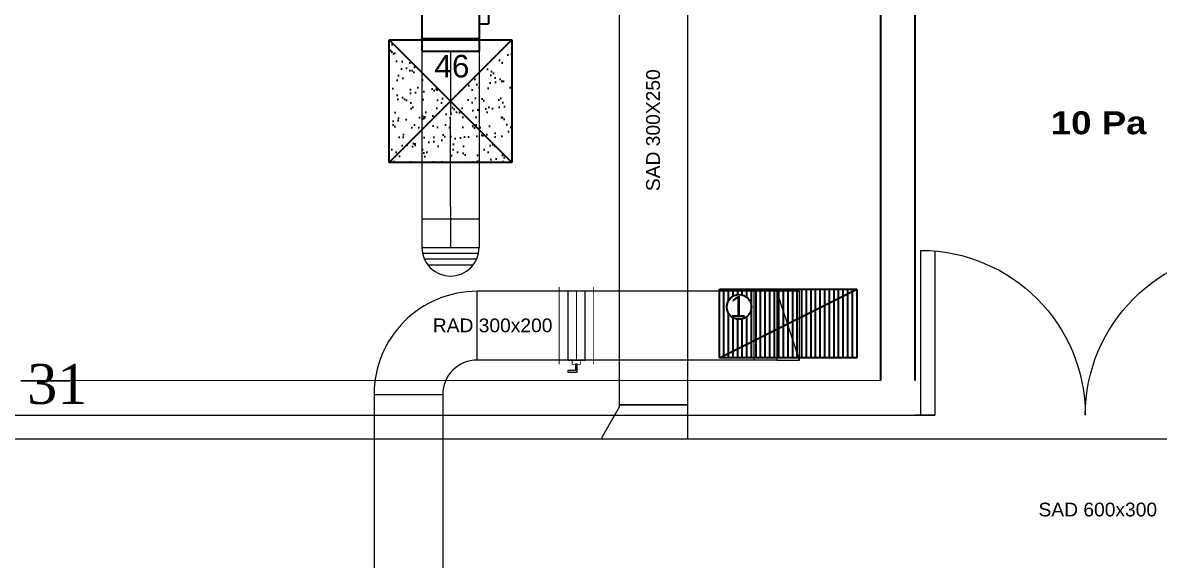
# Model space of a CAD drawing. Extents: x -57174 to 10055, y -18330 to 89882.
# Drawn here: x -37840 to -32882, y 69639 to 71982 of the extents above; entities that cross this region are included whole.
import ezdxf
from ezdxf.enums import TextEntityAlignment as Align

# ---------------------------------------------------------------- set-up
doc = ezdxf.new("R2010")
doc.units = 0
doc.header["$LTSCALE"] = 50
doc.header["$MEASUREMENT"] = 0
doc.layers.get('0').update_dxf_attribs({"color": 8, "linetype": 'CONTINUOUS'})
for name, color, linetype in [('CAV', 150, 'CONTINUOUS'), ('COLUMN', 8, 'CONTINUOUS'), ('DIFF SUPPLY', 1, 'CONTINUOUS'), ('duct return', 4, 'CONTINUOUS'), ('duct size', 7, 'CONTINUOUS'), ('RETURN GRILL-600x300', 2, 'CONTINUOUS'), ('SUPPLY', 6, 'CONTINUOUS'), ('TEXT', 8, 'CONTINUOUS'), ('WALL', 8, 'CONTINUOUS'), ('WINDOOW', 8, 'CONTINUOUS'), ('XREF-ARCH', 8, 'CONTINUOUS')]:
    doc.layers.add(name, color=color, linetype=linetype)
doc.layers.add('VCD', color=1, linetype='CONTINUOUS', lineweight=20)
doc.styles.add('ARIAL', font='arial.ttf')
doc.styles.add('H St Bt', font='ariblk.ttf', dxfattribs={"height": 50})
doc.styles.add('STYLE1', font='arial.ttf')
doc.styles.add('TECHNICBOLD', font='times.ttf', dxfattribs={"height": 10})

# ---------------------------------------------------------------- blocks, each defined once
blk = doc.blocks.new('RAG 600X300')
at = {"layer": 'RETURN GRILL-600x300'}
for p, q in [((0, 0), (600, 0)), ((0, -300), (0, 0)), ((0, -300), (600, 0)), ((20, -300), (20, 0)), ((40, -50.2), (40, 0)), ((60, -30.8), (60, 0)), ((80, -24.4), (80, 0)), ((100, -25.9), (100, 0)), ((120, -36), (120, 0)), ((140, -300), (140, 0)), ((160, -300), (160, 0)), ((180, -300), (180, 0)), ((200, -300), (200, 0)), ((220, -300), (220, 0)), ((240, -300), (240, 0)), ((260, -300), (260, 0)), ((280, -300), (280, 0)), ((300, -300), (300, 0)), ((320, -300), (320, 0)), ((340, -300), (340, 0)), ((360, -300), (360, 0)), ((380, -300), (380, 0)), ((400, -300), (400, 0)), ((420, -300), (420, 0)), ((440, -300), (440, 0)), ((460, -300), (460, 0)), ((480, -300), (480, 0)), ((500, -300), (500, 0)), ((520, -300), (520, 0)), ((540, -300), (540, 0)), ((560, -300), (560, 0)), ((580, -300), (580, 0)), ((600, 0), (600, -300)), ((40, -300), (40, -105.7)), ((60, -300), (60, -125)), ((80, -300), (80, -131.5)), ((100, -300), (100, -130)), ((120, -300), (120, -119.9)), ((600, -300), (0, -300))]:
    blk.add_line(p, q, dxfattribs=at)
blk.add_circle((86.2, -77.9, -0.3), 53.9, dxfattribs=at)
at = {"layer": 'RETURN GRILL-600x300', "color": 0, "style": 'STYLE1'}
blk.add_text('1', height=92, dxfattribs=at).set_placement((81.3, -122.5, -0.7), align=Align.CENTER)
blk = doc.blocks.new('12')
h = blk.add_hatch()
h.set_pattern_fill('AR-SAND', color=256, scale=43.045977, style=0)
h.set_pattern_definition([(37.5, (34246.76, 4040.09), (-2.71161, 82.942012), [0, -65.429885, 0, -73.17816, 0, -69.949713]), (7.5, (34246.76, 4040.09), (76.18177, 121.482035), [0, -35.2977, 0, -58.972988, 0, -22.599138]), (327.5, (34193.81, 4040.09), (134.05128, 0.2436), [0, -21.52299, 0, -77.48276, 0, -101.158046]), (317.5, (34193.81, 4040.09), (129.40166, 37.7804), [0, -10.761494, 0, -50.794253, 0, -58.11207])])
h.paths.add_polyline_path([(-36234.1, 134727.4), (-35966.6, 134994.9), (-36234.1, 135262.4)])
h.paths.add_polyline_path([(-35966.6, 134994.9), (-36234.1, 134727.4), (-35699.1, 134727.4)])
h.paths.add_polyline_path([(-35699.1, 135262.4), (-35966.6, 134994.9), (-35699.1, 134727.4)])
for p, q in [((-36234.1, 135262.4), (-35699.1, 135262.4)), ((-36234.1, 134727.4), (-36234.1, 135262.4)), ((-35699.1, 135262.4), (-36234.1, 134727.4)), ((-36234.1, 135262.4), (-35699.1, 134727.4)), ((-35699.1, 135262.4), (-35699.1, 134727.4)), ((-35699.1, 134727.4), (-36234.1, 134727.4))]:
    blk.add_line(p, q)
at = {"style": 'STYLE1'}
blk.add_text('46', height=98.39, dxfattribs=at).set_placement((-35960.6, 135099, 0), align=Align.CENTER)
blk = doc.blocks.new('CAV 250 DIA')
for p, q in [((0, 400), (0, 350)), ((0, 400), (250, 400)), ((250, 400), (250, 350)), ((0, 350), (250, 350)), ((0, 345), (0, 55)), ((0, 345), (250, 345)), ((250, 345), (250, 55)), ((250, 301.1), (290, 301.1)), ((290, 301.1), (290, 119.1)), ((250, 212.1), (297.4, 212.1)), ((250, 208.1), (297.4, 208.1)), ((290.8, 218.7), (292.2, 220.1)), ((290.8, 218.7), (297.4, 212.1)), ((297.4, 208.1), (290.8, 201.6)), ((290.8, 201.6), (292.2, 200.1)), ((292.2, 220.1), (302.2, 210.1)), ((302.2, 210.1), (292.2, 200.1)), ((250, 119.1), (290, 119.1)), ((0, 55), (250, 55)), ((0, 50), (0, 0)), ((0, 50), (250, 50)), ((0, 50), (250, 50)), ((250, 50), (250, 0)), ((0, 0), (250, 0))]:
    blk.add_line(p, q)
for centre, start, end in [((0.9, 347.5), 109.4366, 250.5634), ((249.1, 347.5), 289.4366, 70.5634), ((0.9, 52.5), 109.4366, 250.5634), ((249.1, 52.5), 289.4366, 70.5634)]:
    blk.add_arc(centre, 2.65, start, end)
blk = doc.blocks.new('*U17')
at = {"linetype": 'Continuous'}
for points in [[(-25, 20), (-25, 30), (-60, 30), (-60, 75), (-70, 75), (-70, 20), (-25, 20)], [(400, 75), (0, 75), (0, -25), (400, -25)]]:
    blk.add_lwpolyline(points, close=True, dxfattribs=at)
at = {"linetype": 'Continuous', "const_width": 5}
for points in [[(400, -75), (400, -75), (-25, -75), (0, -75), (0, 125), (-25, 125), (0, 125), (400, 125), (425, 125), (400, 125), (400, -75), (425, -75), (400, -75)], [(400, 25), (0, 25)]]:
    blk.add_lwpolyline(points, dxfattribs=at)
blk.add_lwpolyline([(0, 0), (0, 50), (-25, 50), (-25, 0)], close=True, dxfattribs=at)
blk = doc.blocks.new('b d')
at = {"layer": 'WINDOOW', "color": 0, "lineweight": 0}
for p, q in [((67237.44, 17555.04), (67233.94, 17555.04)), ((67234.94, 17526.29), (67234.94, 17555.04)), ((67237.44, 17526.39), (67237.44, 17555.04)), ((67289.94, 17526.39), (67289.94, 17555.04)), ((67289.94, 17555.04), (67293.44, 17555.04)), ((67292.44, 17526.29), (67292.44, 17555.04))]:
    blk.add_line(p, q, dxfattribs=at)
for centre, start, end in [((67234.94, 17555.04), 270, 0), ((67292.44, 17555.04), 180, 270)]:
    blk.add_arc(centre, 28.75, start, end, dxfattribs=at)
blk = doc.blocks.new('PLAN')
at = {"layer": 'WALL', "linetype": 'Continuous'}
for p, q in [((6450, 11856.7), (6450, 10075.9)), ((6300, 11794.2), (6300, 10075.9))]:
    blk.add_line(p, q, dxfattribs=at)
at = {"layer": 'WALL', "lineweight": 0}
for p, q in [((6300, 10075.9), (2550, 10075)), ((2550, 10075), (2764.5, 10075)), ((2520, 9925), (4300, 9925)), ((2764.5, 9925), (6537.5, 9925))]:
    blk.add_line(p, q, dxfattribs=at)
at = {"layer": 'WINDOOW', "lineweight": 0, "xscale": -25, "yscale": 25, "zscale": 25, "rotation": 180}
blk.add_blockref('b d', (-1674398.5, 448800.9), dxfattribs=at)
at = {"layer": 'COLUMN', "linetype": 'Continuous', "insert": (7252, 11199.4), "char_height": 100, "width": 3168.977, "attachment_point": 5, "style": 'H St Bt'}
blk.add_mtext('10 Pa', dxfattribs=at)
at = {"layer": 'TEXT', "lineweight": 0, "insert": (2578.1, 10148.4), "char_height": 174.02, "width": 128.479, "attachment_point": 1, "style": 'TECHNICBOLD'}
blk.add_mtext('31', dxfattribs=at)

msp = doc.modelspace()

# ---------------------------------------------------------------- linework, layer by layer
at = {"layer": 'duct return', "lineweight": 0}
for p, q in [((-34551, 70811.8, 6007.7), (-35857.5, 70811.6, 6007.7)), ((-35857.5, 70511.7), (-35857.5, 70811.4)), ((-34651, 70811.8), (-34651, 70511.8)), ((-34451, 70511.8), (-34551.1, 70811.8)), ((-34550.9, 70511.8, 6007.7), (-35857.5, 70511.6, 6007.7)), ((-36307.5, 70361.9), (-36307.5, 66647.4)), ((-36307.5, 70361.9), (-36007.5, 70361.9)), ((-36307.5, 70361.9), (-36007.5, 70361.9)), ((-36007.5, 70361.9), (-36007.5, 66647.4))]:
    msp.add_line(p, q, dxfattribs=at)
at = {"layer": 'duct return', "lineweight": 0, "elevation": 6007.7}
msp.add_lwpolyline([(-34451, 70511.8), (-34451, 70811.8), (-34551, 70811.8), (-34551, 70511.8)], close=True, dxfattribs=at)
at = {"layer": 'duct return', "lineweight": 0}
for major_axis in [(450, 0), (150, 0)]:
    msp.add_ellipse((-35857.5, 70361.9), major_axis=major_axis, ratio=0.998911, start_param=1.570796, end_param=3.141593, dxfattribs=at)
at = {"layer": 'SUPPLY', "lineweight": 0}
for p, q in [((-36098.7, 71858.8, 3500), (-36098.6, 71372.3, 3500)), ((-35848.7, 71858.8, 3500), (-35848.6, 71372.3, 3500)), ((-35973.7, 71180.3), (-35973.7, 71568.8)), ((-36098.6, 71372.3, 3500), (-36098.6, 71002.3, 3500)), ((-35848.6, 71372.3, 3500), (-35848.6, 71002.3, 3500)), ((-35973.7, 71180.3), (-35973.6, 71002.3)), ((-36098.6, 71127.3), (-35848.6, 71127.3)), ((-36098.6, 71002.3), (-35848.6, 71002.3)), ((-36096.1, 70977.3), (-35851.2, 70977.3)), ((-36088.2, 70952.3), (-35859.1, 70952.3)), ((-36073.6, 70927.3), (-35873.7, 70927.3)), ((-32292.3, 70166.7, 3350), (-42420.6, 70166.7, 3350))]:
    msp.add_line(p, q, dxfattribs=at)
at = {"layer": 'SUPPLY', "lineweight": 0, "flags": 128}
for points, elevation in [([(-35237.8, 72558.9), (-35237.8, 70316.8), (-34938.1, 70316.8), (-34938.1, 72558.9), (-35237.8, 72558.9)], 3145.8), ([(-35237.8, 70306.7), (-35312.8, 70176.7)], 3587.2), ([(-34938, 70316.7), (-35237.8, 70316.7)], 3587.2), ([(-35237.8, 70316.7), (-35237.8, 70306.7)], 3587.2), ([(-34938, 70166.7), (-34938, 70316.7)], 3587.2), ([(-35312.8, 70166.7), (-35312.8, 70176.7)], 3587.2), ([(-34938, 70166.7), (-35312.8, 70166.7)], 3587.2)]:
    msp.add_lwpolyline(points, dxfattribs=dict(at, elevation=elevation))
at = {"layer": 'SUPPLY', "lineweight": 0}
msp.add_lwpolyline([(-35973.7, 71858.8), (-35973.7, 71578.8)], dxfattribs=at)
msp.add_arc((-35973.6, 71002.3), 125, 180.0148, 359.9852, dxfattribs=at)

# ---------------------------------------------------------------- block references
at = {"layer": 'CAV'}
msp.add_blockref('CAV 250 DIA', (-36098.7, 71858.8, 3500), dxfattribs=at)
at = {"layer": 'DIFF SUPPLY', "lineweight": 0}
msp.add_blockref('12', (-7.1, -63355.1, 3003.8), dxfattribs=at)
at = {"layer": 'RETURN GRILL-600x300'}
msp.add_blockref('RAG 600X300', (-34801, 70821, 3003.8), dxfattribs=at)
at = {"layer": 'VCD', "ltscale": 100, "xscale": 0.7499999999996448, "yscale": 0.7499999999996448, "zscale": 0.7499999999996448, "rotation": 90}
msp.add_blockref('*U17', (-35405.8, 70511.7, 6057.7), dxfattribs=at)
at = {"layer": 'XREF-ARCH', "lineweight": 0}
msp.add_blockref('PLAN', (-40398.6, 60346), dxfattribs=at)

# ---------------------------------------------------------------- texts
at = {"layer": 'duct size', "style": 'ARIAL'}
msp.add_text('RAD 300x200', height=60, dxfattribs=at).set_placement((-36051, 70632.8))
at = {"layer": 'duct size', "lineweight": 0, "insert": (-35120.4, 71248.2), "char_height": 60, "width": 1172.638, "attachment_point": 1, "rotation": 90, "style": 'ARIAL'}
msp.add_mtext('SAD 300X250', dxfattribs=at)
at = {"layer": 'duct size', "lineweight": 0, "insert": (-33150.3, 69889.8), "char_height": 60, "width": 1966.413, "attachment_point": 2, "style": 'ARIAL'}
msp.add_mtext('SAD 600x300', dxfattribs=at)

doc.saveas('drawing.dxf')
